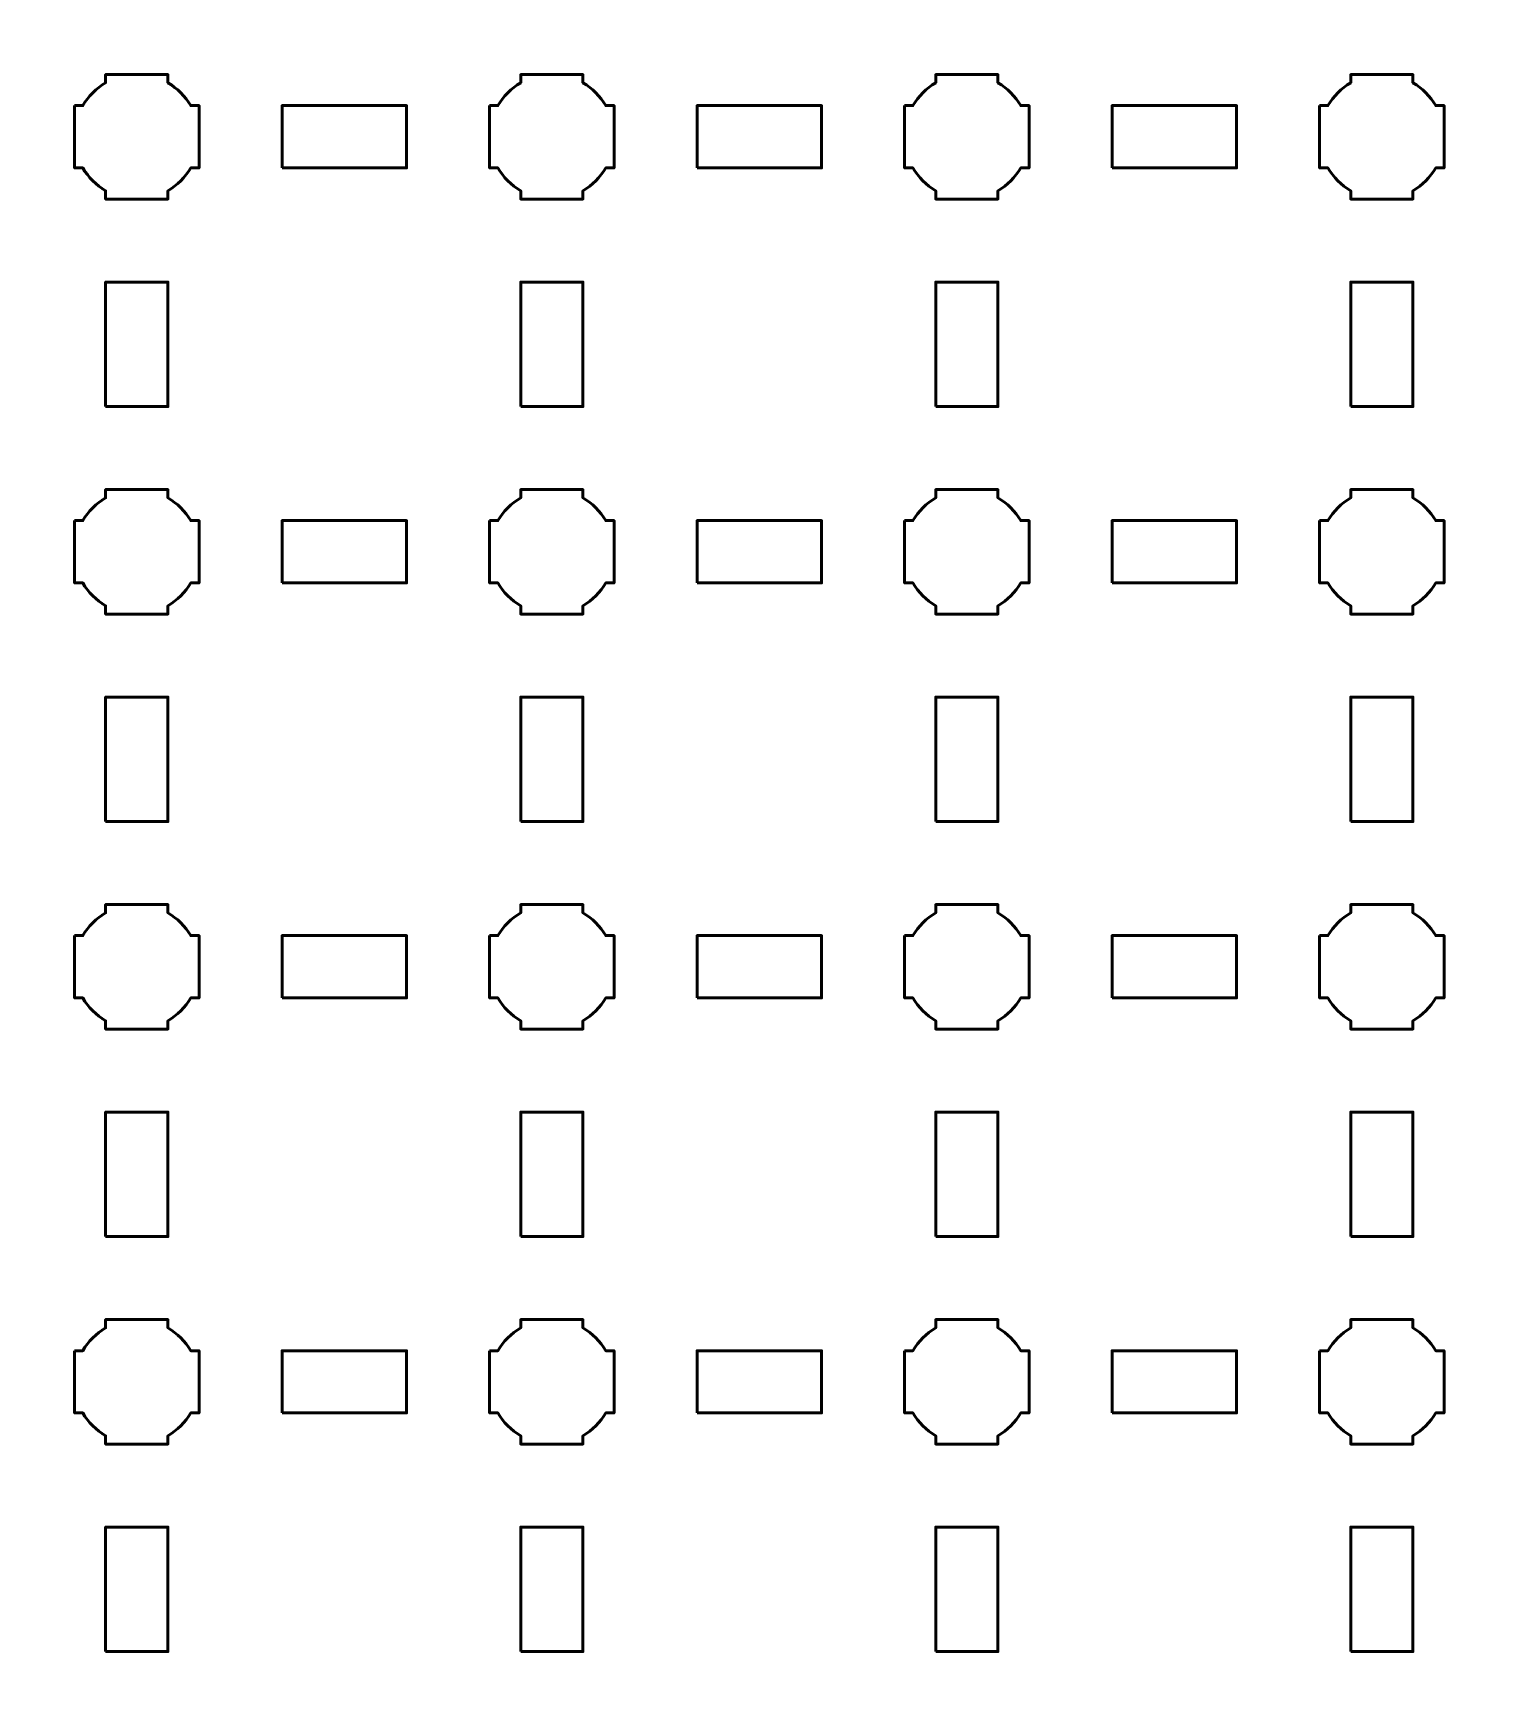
# Model space of a CAD drawing. Header units: centimetres. Extents: x -40.1 to 19.1, y -44.5 to 14.8.
# Drawn here: x -26 to -18.95, y -37.3 to -29.35 of the extents above; entities that cross this region are included whole.
import ezdxf

# ---------------------------------------------------------------- set-up
doc = ezdxf.new("R2010")
doc.units = ezdxf.units.CM
doc.header["$MEASUREMENT"] = 0
doc.layers.add('Layer 1', color=7, linetype='Continuous')

msp = doc.modelspace()

# ---------------------------------------------------------------- linework, layer by layer
at = {"layer": 'Layer 1', "color": 250, "lineweight": 53}
for points in [[(-24.8, -30), (-24.2, -30), (-24.2, -29.7), (-24.8, -29.7), (-24.8, -30)], [(-22.8, -30), (-22.2, -30), (-22.2, -29.7), (-22.8, -29.7), (-22.8, -30)], [(-20.8, -30), (-20.2, -30), (-20.2, -29.7), (-20.8, -29.7), (-20.8, -30)], [(-25.65, -31.15), (-25.35, -31.15), (-25.35, -30.55), (-25.65, -30.55), (-25.65, -31.15)], [(-23.65, -31.15), (-23.35, -31.15), (-23.35, -30.55), (-23.65, -30.55), (-23.65, -31.15)], [(-21.65, -31.15), (-21.35, -31.15), (-21.35, -30.55), (-21.65, -30.55), (-21.65, -31.15)], [(-19.65, -31.15), (-19.35, -31.15), (-19.35, -30.55), (-19.65, -30.55), (-19.65, -31.15)], [(-24.8, -32), (-24.2, -32), (-24.2, -31.7), (-24.8, -31.7), (-24.8, -32)], [(-22.8, -32), (-22.2, -32), (-22.2, -31.7), (-22.8, -31.7), (-22.8, -32)], [(-20.8, -32), (-20.2, -32), (-20.2, -31.7), (-20.8, -31.7), (-20.8, -32)], [(-25.65, -33.15), (-25.35, -33.15), (-25.35, -32.55), (-25.65, -32.55), (-25.65, -33.15)], [(-23.65, -33.15), (-23.35, -33.15), (-23.35, -32.55), (-23.65, -32.55), (-23.65, -33.15)], [(-21.65, -33.15), (-21.35, -33.15), (-21.35, -32.55), (-21.65, -32.55), (-21.65, -33.15)], [(-19.65, -33.15), (-19.35, -33.15), (-19.35, -32.55), (-19.65, -32.55), (-19.65, -33.15)], [(-24.8, -34), (-24.2, -34), (-24.2, -33.7), (-24.8, -33.7), (-24.8, -34)], [(-22.8, -34), (-22.2, -34), (-22.2, -33.7), (-22.8, -33.7), (-22.8, -34)], [(-20.8, -34), (-20.2, -34), (-20.2, -33.7), (-20.8, -33.7), (-20.8, -34)], [(-25.65, -35.15), (-25.35, -35.15), (-25.35, -34.55), (-25.65, -34.55), (-25.65, -35.15)], [(-23.65, -35.15), (-23.35, -35.15), (-23.35, -34.55), (-23.65, -34.55), (-23.65, -35.15)], [(-21.65, -35.15), (-21.35, -35.15), (-21.35, -34.55), (-21.65, -34.55), (-21.65, -35.15)], [(-19.65, -35.15), (-19.35, -35.15), (-19.35, -34.55), (-19.65, -34.55), (-19.65, -35.15)], [(-24.8, -36), (-24.2, -36), (-24.2, -35.7), (-24.8, -35.7), (-24.8, -36)], [(-22.8, -36), (-22.2, -36), (-22.2, -35.7), (-22.8, -35.7), (-22.8, -36)], [(-20.8, -36), (-20.2, -36), (-20.2, -35.7), (-20.8, -35.7), (-20.8, -36)], [(-25.65, -37.15), (-25.35, -37.15), (-25.35, -36.55), (-25.65, -36.55), (-25.65, -37.15)], [(-23.65, -37.15), (-23.35, -37.15), (-23.35, -36.55), (-23.65, -36.55), (-23.65, -37.15)], [(-21.65, -37.15), (-21.35, -37.15), (-21.35, -36.55), (-21.65, -36.55), (-21.65, -37.15)], [(-19.65, -37.15), (-19.35, -37.15), (-19.35, -36.55), (-19.65, -36.55), (-19.65, -37.15)]]:
    msp.add_lwpolyline(points, close=True, dxfattribs=at)
msp.add_open_spline([(-40.15, -44), (-40.15, -44), (-40.15, 14.3), (-40.15, 14.3), (-40.15, 14.3), (-40.15, 14.57609), (-39.92609, 14.8), (-39.65, 14.8), (-39.65, 14.8), (-39.65, 14.8), (18.65, 14.8), (18.65, 14.8), (18.65, 14.8), (18.92609, 14.8), (19.15, 14.57609), (19.15, 14.3), (19.15, 14.3), (19.15, 14.3), (19.15, -44), (19.15, -44), (19.15, -44), (19.15, -44.27609), (18.92609, -44.5), (18.65, -44.5), (18.65, -44.5), (18.65, -44.5), (-39.65, -44.5), (-39.65, -44.5), (-39.65, -44.5), (-39.92609, -44.5), (-40.15, -44.27609), (-40.15, -44)], degree=3, knots=[0, 0, 0, 0, 0.125, 0.125, 0.125, 0.125, 0.25, 0.25, 0.25, 0.25, 0.375, 0.375, 0.375, 0.375, 0.5, 0.5, 0.5, 0.5, 0.625, 0.625, 0.625, 0.625, 0.75, 0.75, 0.75, 0.75, 0.875, 0.875, 0.875, 0.875, 1, 1, 1, 1], dxfattribs=at)
at = {"layer": 'Layer 1', "lineweight": 53}
for points in [[(-25.8, -29.7), (-25.8, -29.7), (-25.75985, -29.7), (-25.75985, -29.7), (-25.75985, -29.7), (-25.7335, -29.65447), (-25.69553, -29.6165), (-25.65, -29.59015), (-25.65, -29.59015), (-25.65, -29.59015), (-25.65, -29.55), (-25.65, -29.55), (-25.65, -29.55), (-25.65, -29.55), (-25.5, -29.55), (-25.5, -29.55), (-25.5, -29.55), (-25.5, -29.55), (-25.35, -29.55), (-25.35, -29.55), (-25.35, -29.55), (-25.35, -29.55), (-25.35, -29.59015), (-25.35, -29.59015), (-25.35, -29.59015), (-25.30447, -29.6165), (-25.2665, -29.65447), (-25.24015, -29.7), (-25.24015, -29.7), (-25.24015, -29.7), (-25.2, -29.7), (-25.2, -29.7), (-25.2, -29.7), (-25.2, -29.7), (-25.2, -29.85), (-25.2, -29.85), (-25.2, -29.85), (-25.2, -29.85), (-25.2, -30), (-25.2, -30), (-25.2, -30), (-25.2, -30), (-25.24015, -30), (-25.24015, -30), (-25.24015, -30), (-25.2665, -30.04553), (-25.30447, -30.0835), (-25.35, -30.10985), (-25.35, -30.10985), (-25.35, -30.10985), (-25.35, -30.15), (-25.35, -30.15), (-25.35, -30.15), (-25.35, -30.15), (-25.5, -30.15), (-25.5, -30.15), (-25.5, -30.15), (-25.5, -30.15), (-25.65, -30.15), (-25.65, -30.15), (-25.65, -30.15), (-25.65, -30.15), (-25.65, -30.10985), (-25.65, -30.10985), (-25.65, -30.10985), (-25.69553, -30.0835), (-25.7335, -30.04553), (-25.75985, -30), (-25.75985, -30), (-25.75985, -30), (-25.8, -30), (-25.8, -30), (-25.8, -30), (-25.8, -30), (-25.8, -29.85), (-25.8, -29.85), (-25.8, -29.85), (-25.8, -29.85), (-25.8, -29.7), (-25.8, -29.7)], [(-23.8, -29.7), (-23.8, -29.7), (-23.75985, -29.7), (-23.75985, -29.7), (-23.75985, -29.7), (-23.7335, -29.65447), (-23.69553, -29.6165), (-23.65, -29.59015), (-23.65, -29.59015), (-23.65, -29.59015), (-23.65, -29.55), (-23.65, -29.55), (-23.65, -29.55), (-23.65, -29.55), (-23.5, -29.55), (-23.5, -29.55), (-23.5, -29.55), (-23.5, -29.55), (-23.35, -29.55), (-23.35, -29.55), (-23.35, -29.55), (-23.35, -29.55), (-23.35, -29.59015), (-23.35, -29.59015), (-23.35, -29.59015), (-23.30447, -29.6165), (-23.2665, -29.65447), (-23.24015, -29.7), (-23.24015, -29.7), (-23.24015, -29.7), (-23.2, -29.7), (-23.2, -29.7), (-23.2, -29.7), (-23.2, -29.7), (-23.2, -29.85), (-23.2, -29.85), (-23.2, -29.85), (-23.2, -29.85), (-23.2, -30), (-23.2, -30), (-23.2, -30), (-23.2, -30), (-23.24015, -30), (-23.24015, -30), (-23.24015, -30), (-23.2665, -30.04553), (-23.30447, -30.0835), (-23.35, -30.10985), (-23.35, -30.10985), (-23.35, -30.10985), (-23.35, -30.15), (-23.35, -30.15), (-23.35, -30.15), (-23.35, -30.15), (-23.5, -30.15), (-23.5, -30.15), (-23.5, -30.15), (-23.5, -30.15), (-23.65, -30.15), (-23.65, -30.15), (-23.65, -30.15), (-23.65, -30.15), (-23.65, -30.10985), (-23.65, -30.10985), (-23.65, -30.10985), (-23.69553, -30.0835), (-23.7335, -30.04553), (-23.75985, -30), (-23.75985, -30), (-23.75985, -30), (-23.8, -30), (-23.8, -30), (-23.8, -30), (-23.8, -30), (-23.8, -29.85), (-23.8, -29.85), (-23.8, -29.85), (-23.8, -29.85), (-23.8, -29.7), (-23.8, -29.7)], [(-21.8, -29.7), (-21.8, -29.7), (-21.75985, -29.7), (-21.75985, -29.7), (-21.75985, -29.7), (-21.7335, -29.65447), (-21.69553, -29.6165), (-21.65, -29.59015), (-21.65, -29.59015), (-21.65, -29.59015), (-21.65, -29.55), (-21.65, -29.55), (-21.65, -29.55), (-21.65, -29.55), (-21.5, -29.55), (-21.5, -29.55), (-21.5, -29.55), (-21.5, -29.55), (-21.35, -29.55), (-21.35, -29.55), (-21.35, -29.55), (-21.35, -29.55), (-21.35, -29.59015), (-21.35, -29.59015), (-21.35, -29.59015), (-21.30447, -29.6165), (-21.2665, -29.65447), (-21.24015, -29.7), (-21.24015, -29.7), (-21.24015, -29.7), (-21.2, -29.7), (-21.2, -29.7), (-21.2, -29.7), (-21.2, -29.7), (-21.2, -29.85), (-21.2, -29.85), (-21.2, -29.85), (-21.2, -29.85), (-21.2, -30), (-21.2, -30), (-21.2, -30), (-21.2, -30), (-21.24015, -30), (-21.24015, -30), (-21.24015, -30), (-21.2665, -30.04553), (-21.30447, -30.0835), (-21.35, -30.10985), (-21.35, -30.10985), (-21.35, -30.10985), (-21.35, -30.15), (-21.35, -30.15), (-21.35, -30.15), (-21.35, -30.15), (-21.5, -30.15), (-21.5, -30.15), (-21.5, -30.15), (-21.5, -30.15), (-21.65, -30.15), (-21.65, -30.15), (-21.65, -30.15), (-21.65, -30.15), (-21.65, -30.10985), (-21.65, -30.10985), (-21.65, -30.10985), (-21.69553, -30.0835), (-21.7335, -30.04553), (-21.75985, -30), (-21.75985, -30), (-21.75985, -30), (-21.8, -30), (-21.8, -30), (-21.8, -30), (-21.8, -30), (-21.8, -29.85), (-21.8, -29.85), (-21.8, -29.85), (-21.8, -29.85), (-21.8, -29.7), (-21.8, -29.7)], [(-19.8, -29.7), (-19.8, -29.7), (-19.75985, -29.7), (-19.75985, -29.7), (-19.75985, -29.7), (-19.7335, -29.65447), (-19.69553, -29.6165), (-19.65, -29.59015), (-19.65, -29.59015), (-19.65, -29.59015), (-19.65, -29.55), (-19.65, -29.55), (-19.65, -29.55), (-19.65, -29.55), (-19.5, -29.55), (-19.5, -29.55), (-19.5, -29.55), (-19.5, -29.55), (-19.35, -29.55), (-19.35, -29.55), (-19.35, -29.55), (-19.35, -29.55), (-19.35, -29.59015), (-19.35, -29.59015), (-19.35, -29.59015), (-19.30447, -29.6165), (-19.2665, -29.65447), (-19.24015, -29.7), (-19.24015, -29.7), (-19.24015, -29.7), (-19.2, -29.7), (-19.2, -29.7), (-19.2, -29.7), (-19.2, -29.7), (-19.2, -29.85), (-19.2, -29.85), (-19.2, -29.85), (-19.2, -29.85), (-19.2, -30), (-19.2, -30), (-19.2, -30), (-19.2, -30), (-19.24015, -30), (-19.24015, -30), (-19.24015, -30), (-19.2665, -30.04553), (-19.30447, -30.0835), (-19.35, -30.10985), (-19.35, -30.10985), (-19.35, -30.10985), (-19.35, -30.15), (-19.35, -30.15), (-19.35, -30.15), (-19.35, -30.15), (-19.5, -30.15), (-19.5, -30.15), (-19.5, -30.15), (-19.5, -30.15), (-19.65, -30.15), (-19.65, -30.15), (-19.65, -30.15), (-19.65, -30.15), (-19.65, -30.10985), (-19.65, -30.10985), (-19.65, -30.10985), (-19.69553, -30.0835), (-19.7335, -30.04553), (-19.75985, -30), (-19.75985, -30), (-19.75985, -30), (-19.8, -30), (-19.8, -30), (-19.8, -30), (-19.8, -30), (-19.8, -29.85), (-19.8, -29.85), (-19.8, -29.85), (-19.8, -29.85), (-19.8, -29.7), (-19.8, -29.7)], [(-25.8, -31.7), (-25.8, -31.7), (-25.75985, -31.7), (-25.75985, -31.7), (-25.75985, -31.7), (-25.7335, -31.65447), (-25.69553, -31.6165), (-25.65, -31.59015), (-25.65, -31.59015), (-25.65, -31.59015), (-25.65, -31.55), (-25.65, -31.55), (-25.65, -31.55), (-25.65, -31.55), (-25.5, -31.55), (-25.5, -31.55), (-25.5, -31.55), (-25.5, -31.55), (-25.35, -31.55), (-25.35, -31.55), (-25.35, -31.55), (-25.35, -31.55), (-25.35, -31.59015), (-25.35, -31.59015), (-25.35, -31.59015), (-25.30447, -31.6165), (-25.2665, -31.65447), (-25.24015, -31.7), (-25.24015, -31.7), (-25.24015, -31.7), (-25.2, -31.7), (-25.2, -31.7), (-25.2, -31.7), (-25.2, -31.7), (-25.2, -31.85), (-25.2, -31.85), (-25.2, -31.85), (-25.2, -31.85), (-25.2, -32), (-25.2, -32), (-25.2, -32), (-25.2, -32), (-25.24015, -32), (-25.24015, -32), (-25.24015, -32), (-25.2665, -32.04553), (-25.30447, -32.0835), (-25.35, -32.10985), (-25.35, -32.10985), (-25.35, -32.10985), (-25.35, -32.15), (-25.35, -32.15), (-25.35, -32.15), (-25.35, -32.15), (-25.5, -32.15), (-25.5, -32.15), (-25.5, -32.15), (-25.5, -32.15), (-25.65, -32.15), (-25.65, -32.15), (-25.65, -32.15), (-25.65, -32.15), (-25.65, -32.10985), (-25.65, -32.10985), (-25.65, -32.10985), (-25.69553, -32.0835), (-25.7335, -32.04553), (-25.75985, -32), (-25.75985, -32), (-25.75985, -32), (-25.8, -32), (-25.8, -32), (-25.8, -32), (-25.8, -32), (-25.8, -31.85), (-25.8, -31.85), (-25.8, -31.85), (-25.8, -31.85), (-25.8, -31.7), (-25.8, -31.7)], [(-23.8, -31.7), (-23.8, -31.7), (-23.75985, -31.7), (-23.75985, -31.7), (-23.75985, -31.7), (-23.7335, -31.65447), (-23.69553, -31.6165), (-23.65, -31.59015), (-23.65, -31.59015), (-23.65, -31.59015), (-23.65, -31.55), (-23.65, -31.55), (-23.65, -31.55), (-23.65, -31.55), (-23.5, -31.55), (-23.5, -31.55), (-23.5, -31.55), (-23.5, -31.55), (-23.35, -31.55), (-23.35, -31.55), (-23.35, -31.55), (-23.35, -31.55), (-23.35, -31.59015), (-23.35, -31.59015), (-23.35, -31.59015), (-23.30447, -31.6165), (-23.2665, -31.65447), (-23.24015, -31.7), (-23.24015, -31.7), (-23.24015, -31.7), (-23.2, -31.7), (-23.2, -31.7), (-23.2, -31.7), (-23.2, -31.7), (-23.2, -31.85), (-23.2, -31.85), (-23.2, -31.85), (-23.2, -31.85), (-23.2, -32), (-23.2, -32), (-23.2, -32), (-23.2, -32), (-23.24015, -32), (-23.24015, -32), (-23.24015, -32), (-23.2665, -32.04553), (-23.30447, -32.0835), (-23.35, -32.10985), (-23.35, -32.10985), (-23.35, -32.10985), (-23.35, -32.15), (-23.35, -32.15), (-23.35, -32.15), (-23.35, -32.15), (-23.5, -32.15), (-23.5, -32.15), (-23.5, -32.15), (-23.5, -32.15), (-23.65, -32.15), (-23.65, -32.15), (-23.65, -32.15), (-23.65, -32.15), (-23.65, -32.10985), (-23.65, -32.10985), (-23.65, -32.10985), (-23.69553, -32.0835), (-23.7335, -32.04553), (-23.75985, -32), (-23.75985, -32), (-23.75985, -32), (-23.8, -32), (-23.8, -32), (-23.8, -32), (-23.8, -32), (-23.8, -31.85), (-23.8, -31.85), (-23.8, -31.85), (-23.8, -31.85), (-23.8, -31.7), (-23.8, -31.7)], [(-21.8, -31.7), (-21.8, -31.7), (-21.75985, -31.7), (-21.75985, -31.7), (-21.75985, -31.7), (-21.7335, -31.65447), (-21.69553, -31.6165), (-21.65, -31.59015), (-21.65, -31.59015), (-21.65, -31.59015), (-21.65, -31.55), (-21.65, -31.55), (-21.65, -31.55), (-21.65, -31.55), (-21.5, -31.55), (-21.5, -31.55), (-21.5, -31.55), (-21.5, -31.55), (-21.35, -31.55), (-21.35, -31.55), (-21.35, -31.55), (-21.35, -31.55), (-21.35, -31.59015), (-21.35, -31.59015), (-21.35, -31.59015), (-21.30447, -31.6165), (-21.2665, -31.65447), (-21.24015, -31.7), (-21.24015, -31.7), (-21.24015, -31.7), (-21.2, -31.7), (-21.2, -31.7), (-21.2, -31.7), (-21.2, -31.7), (-21.2, -31.85), (-21.2, -31.85), (-21.2, -31.85), (-21.2, -31.85), (-21.2, -32), (-21.2, -32), (-21.2, -32), (-21.2, -32), (-21.24015, -32), (-21.24015, -32), (-21.24015, -32), (-21.2665, -32.04553), (-21.30447, -32.0835), (-21.35, -32.10985), (-21.35, -32.10985), (-21.35, -32.10985), (-21.35, -32.15), (-21.35, -32.15), (-21.35, -32.15), (-21.35, -32.15), (-21.5, -32.15), (-21.5, -32.15), (-21.5, -32.15), (-21.5, -32.15), (-21.65, -32.15), (-21.65, -32.15), (-21.65, -32.15), (-21.65, -32.15), (-21.65, -32.10985), (-21.65, -32.10985), (-21.65, -32.10985), (-21.69553, -32.0835), (-21.7335, -32.04553), (-21.75985, -32), (-21.75985, -32), (-21.75985, -32), (-21.8, -32), (-21.8, -32), (-21.8, -32), (-21.8, -32), (-21.8, -31.85), (-21.8, -31.85), (-21.8, -31.85), (-21.8, -31.85), (-21.8, -31.7), (-21.8, -31.7)], [(-19.8, -31.7), (-19.8, -31.7), (-19.75985, -31.7), (-19.75985, -31.7), (-19.75985, -31.7), (-19.7335, -31.65447), (-19.69553, -31.6165), (-19.65, -31.59015), (-19.65, -31.59015), (-19.65, -31.59015), (-19.65, -31.55), (-19.65, -31.55), (-19.65, -31.55), (-19.65, -31.55), (-19.5, -31.55), (-19.5, -31.55), (-19.5, -31.55), (-19.5, -31.55), (-19.35, -31.55), (-19.35, -31.55), (-19.35, -31.55), (-19.35, -31.55), (-19.35, -31.59015), (-19.35, -31.59015), (-19.35, -31.59015), (-19.30447, -31.6165), (-19.2665, -31.65447), (-19.24015, -31.7), (-19.24015, -31.7), (-19.24015, -31.7), (-19.2, -31.7), (-19.2, -31.7), (-19.2, -31.7), (-19.2, -31.7), (-19.2, -31.85), (-19.2, -31.85), (-19.2, -31.85), (-19.2, -31.85), (-19.2, -32), (-19.2, -32), (-19.2, -32), (-19.2, -32), (-19.24015, -32), (-19.24015, -32), (-19.24015, -32), (-19.2665, -32.04553), (-19.30447, -32.0835), (-19.35, -32.10985), (-19.35, -32.10985), (-19.35, -32.10985), (-19.35, -32.15), (-19.35, -32.15), (-19.35, -32.15), (-19.35, -32.15), (-19.5, -32.15), (-19.5, -32.15), (-19.5, -32.15), (-19.5, -32.15), (-19.65, -32.15), (-19.65, -32.15), (-19.65, -32.15), (-19.65, -32.15), (-19.65, -32.10985), (-19.65, -32.10985), (-19.65, -32.10985), (-19.69553, -32.0835), (-19.7335, -32.04553), (-19.75985, -32), (-19.75985, -32), (-19.75985, -32), (-19.8, -32), (-19.8, -32), (-19.8, -32), (-19.8, -32), (-19.8, -31.85), (-19.8, -31.85), (-19.8, -31.85), (-19.8, -31.85), (-19.8, -31.7), (-19.8, -31.7)], [(-25.8, -33.7), (-25.8, -33.7), (-25.75985, -33.7), (-25.75985, -33.7), (-25.75985, -33.7), (-25.7335, -33.65447), (-25.69553, -33.6165), (-25.65, -33.59015), (-25.65, -33.59015), (-25.65, -33.59015), (-25.65, -33.55), (-25.65, -33.55), (-25.65, -33.55), (-25.65, -33.55), (-25.5, -33.55), (-25.5, -33.55), (-25.5, -33.55), (-25.5, -33.55), (-25.35, -33.55), (-25.35, -33.55), (-25.35, -33.55), (-25.35, -33.55), (-25.35, -33.59015), (-25.35, -33.59015), (-25.35, -33.59015), (-25.30447, -33.6165), (-25.2665, -33.65447), (-25.24015, -33.7), (-25.24015, -33.7), (-25.24015, -33.7), (-25.2, -33.7), (-25.2, -33.7), (-25.2, -33.7), (-25.2, -33.7), (-25.2, -33.85), (-25.2, -33.85), (-25.2, -33.85), (-25.2, -33.85), (-25.2, -34), (-25.2, -34), (-25.2, -34), (-25.2, -34), (-25.24015, -34), (-25.24015, -34), (-25.24015, -34), (-25.2665, -34.04553), (-25.30447, -34.0835), (-25.35, -34.10985), (-25.35, -34.10985), (-25.35, -34.10985), (-25.35, -34.15), (-25.35, -34.15), (-25.35, -34.15), (-25.35, -34.15), (-25.5, -34.15), (-25.5, -34.15), (-25.5, -34.15), (-25.5, -34.15), (-25.65, -34.15), (-25.65, -34.15), (-25.65, -34.15), (-25.65, -34.15), (-25.65, -34.10985), (-25.65, -34.10985), (-25.65, -34.10985), (-25.69553, -34.0835), (-25.7335, -34.04553), (-25.75985, -34), (-25.75985, -34), (-25.75985, -34), (-25.8, -34), (-25.8, -34), (-25.8, -34), (-25.8, -34), (-25.8, -33.85), (-25.8, -33.85), (-25.8, -33.85), (-25.8, -33.85), (-25.8, -33.7), (-25.8, -33.7)], [(-23.8, -33.7), (-23.8, -33.7), (-23.75985, -33.7), (-23.75985, -33.7), (-23.75985, -33.7), (-23.7335, -33.65447), (-23.69553, -33.6165), (-23.65, -33.59015), (-23.65, -33.59015), (-23.65, -33.59015), (-23.65, -33.55), (-23.65, -33.55), (-23.65, -33.55), (-23.65, -33.55), (-23.5, -33.55), (-23.5, -33.55), (-23.5, -33.55), (-23.5, -33.55), (-23.35, -33.55), (-23.35, -33.55), (-23.35, -33.55), (-23.35, -33.55), (-23.35, -33.59015), (-23.35, -33.59015), (-23.35, -33.59015), (-23.30447, -33.6165), (-23.2665, -33.65447), (-23.24015, -33.7), (-23.24015, -33.7), (-23.24015, -33.7), (-23.2, -33.7), (-23.2, -33.7), (-23.2, -33.7), (-23.2, -33.7), (-23.2, -33.85), (-23.2, -33.85), (-23.2, -33.85), (-23.2, -33.85), (-23.2, -34), (-23.2, -34), (-23.2, -34), (-23.2, -34), (-23.24015, -34), (-23.24015, -34), (-23.24015, -34), (-23.2665, -34.04553), (-23.30447, -34.0835), (-23.35, -34.10985), (-23.35, -34.10985), (-23.35, -34.10985), (-23.35, -34.15), (-23.35, -34.15), (-23.35, -34.15), (-23.35, -34.15), (-23.5, -34.15), (-23.5, -34.15), (-23.5, -34.15), (-23.5, -34.15), (-23.65, -34.15), (-23.65, -34.15), (-23.65, -34.15), (-23.65, -34.15), (-23.65, -34.10985), (-23.65, -34.10985), (-23.65, -34.10985), (-23.69553, -34.0835), (-23.7335, -34.04553), (-23.75985, -34), (-23.75985, -34), (-23.75985, -34), (-23.8, -34), (-23.8, -34), (-23.8, -34), (-23.8, -34), (-23.8, -33.85), (-23.8, -33.85), (-23.8, -33.85), (-23.8, -33.85), (-23.8, -33.7), (-23.8, -33.7)], [(-21.8, -33.7), (-21.8, -33.7), (-21.75985, -33.7), (-21.75985, -33.7), (-21.75985, -33.7), (-21.7335, -33.65447), (-21.69553, -33.6165), (-21.65, -33.59015), (-21.65, -33.59015), (-21.65, -33.59015), (-21.65, -33.55), (-21.65, -33.55), (-21.65, -33.55), (-21.65, -33.55), (-21.5, -33.55), (-21.5, -33.55), (-21.5, -33.55), (-21.5, -33.55), (-21.35, -33.55), (-21.35, -33.55), (-21.35, -33.55), (-21.35, -33.55), (-21.35, -33.59015), (-21.35, -33.59015), (-21.35, -33.59015), (-21.30447, -33.6165), (-21.2665, -33.65447), (-21.24015, -33.7), (-21.24015, -33.7), (-21.24015, -33.7), (-21.2, -33.7), (-21.2, -33.7), (-21.2, -33.7), (-21.2, -33.7), (-21.2, -33.85), (-21.2, -33.85), (-21.2, -33.85), (-21.2, -33.85), (-21.2, -34), (-21.2, -34), (-21.2, -34), (-21.2, -34), (-21.24015, -34), (-21.24015, -34), (-21.24015, -34), (-21.2665, -34.04553), (-21.30447, -34.0835), (-21.35, -34.10985), (-21.35, -34.10985), (-21.35, -34.10985), (-21.35, -34.15), (-21.35, -34.15), (-21.35, -34.15), (-21.35, -34.15), (-21.5, -34.15), (-21.5, -34.15), (-21.5, -34.15), (-21.5, -34.15), (-21.65, -34.15), (-21.65, -34.15), (-21.65, -34.15), (-21.65, -34.15), (-21.65, -34.10985), (-21.65, -34.10985), (-21.65, -34.10985), (-21.69553, -34.0835), (-21.7335, -34.04553), (-21.75985, -34), (-21.75985, -34), (-21.75985, -34), (-21.8, -34), (-21.8, -34), (-21.8, -34), (-21.8, -34), (-21.8, -33.85), (-21.8, -33.85), (-21.8, -33.85), (-21.8, -33.85), (-21.8, -33.7), (-21.8, -33.7)], [(-19.8, -33.7), (-19.8, -33.7), (-19.75985, -33.7), (-19.75985, -33.7), (-19.75985, -33.7), (-19.7335, -33.65447), (-19.69553, -33.6165), (-19.65, -33.59015), (-19.65, -33.59015), (-19.65, -33.59015), (-19.65, -33.55), (-19.65, -33.55), (-19.65, -33.55), (-19.65, -33.55), (-19.5, -33.55), (-19.5, -33.55), (-19.5, -33.55), (-19.5, -33.55), (-19.35, -33.55), (-19.35, -33.55), (-19.35, -33.55), (-19.35, -33.55), (-19.35, -33.59015), (-19.35, -33.59015), (-19.35, -33.59015), (-19.30447, -33.6165), (-19.2665, -33.65447), (-19.24015, -33.7), (-19.24015, -33.7), (-19.24015, -33.7), (-19.2, -33.7), (-19.2, -33.7), (-19.2, -33.7), (-19.2, -33.7), (-19.2, -33.85), (-19.2, -33.85), (-19.2, -33.85), (-19.2, -33.85), (-19.2, -34), (-19.2, -34), (-19.2, -34), (-19.2, -34), (-19.24015, -34), (-19.24015, -34), (-19.24015, -34), (-19.2665, -34.04553), (-19.30447, -34.0835), (-19.35, -34.10985), (-19.35, -34.10985), (-19.35, -34.10985), (-19.35, -34.15), (-19.35, -34.15), (-19.35, -34.15), (-19.35, -34.15), (-19.5, -34.15), (-19.5, -34.15), (-19.5, -34.15), (-19.5, -34.15), (-19.65, -34.15), (-19.65, -34.15), (-19.65, -34.15), (-19.65, -34.15), (-19.65, -34.10985), (-19.65, -34.10985), (-19.65, -34.10985), (-19.69553, -34.0835), (-19.7335, -34.04553), (-19.75985, -34), (-19.75985, -34), (-19.75985, -34), (-19.8, -34), (-19.8, -34), (-19.8, -34), (-19.8, -34), (-19.8, -33.85), (-19.8, -33.85), (-19.8, -33.85), (-19.8, -33.85), (-19.8, -33.7), (-19.8, -33.7)], [(-25.8, -35.7), (-25.8, -35.7), (-25.75985, -35.7), (-25.75985, -35.7), (-25.75985, -35.7), (-25.7335, -35.65447), (-25.69553, -35.6165), (-25.65, -35.59015), (-25.65, -35.59015), (-25.65, -35.59015), (-25.65, -35.55), (-25.65, -35.55), (-25.65, -35.55), (-25.65, -35.55), (-25.5, -35.55), (-25.5, -35.55), (-25.5, -35.55), (-25.5, -35.55), (-25.35, -35.55), (-25.35, -35.55), (-25.35, -35.55), (-25.35, -35.55), (-25.35, -35.59015), (-25.35, -35.59015), (-25.35, -35.59015), (-25.30447, -35.6165), (-25.2665, -35.65447), (-25.24015, -35.7), (-25.24015, -35.7), (-25.24015, -35.7), (-25.2, -35.7), (-25.2, -35.7), (-25.2, -35.7), (-25.2, -35.7), (-25.2, -35.85), (-25.2, -35.85), (-25.2, -35.85), (-25.2, -35.85), (-25.2, -36), (-25.2, -36), (-25.2, -36), (-25.2, -36), (-25.24015, -36), (-25.24015, -36), (-25.24015, -36), (-25.2665, -36.04553), (-25.30447, -36.0835), (-25.35, -36.10985), (-25.35, -36.10985), (-25.35, -36.10985), (-25.35, -36.15), (-25.35, -36.15), (-25.35, -36.15), (-25.35, -36.15), (-25.5, -36.15), (-25.5, -36.15), (-25.5, -36.15), (-25.5, -36.15), (-25.65, -36.15), (-25.65, -36.15), (-25.65, -36.15), (-25.65, -36.15), (-25.65, -36.10985), (-25.65, -36.10985), (-25.65, -36.10985), (-25.69553, -36.0835), (-25.7335, -36.04553), (-25.75985, -36), (-25.75985, -36), (-25.75985, -36), (-25.8, -36), (-25.8, -36), (-25.8, -36), (-25.8, -36), (-25.8, -35.85), (-25.8, -35.85), (-25.8, -35.85), (-25.8, -35.85), (-25.8, -35.7), (-25.8, -35.7)], [(-23.8, -35.7), (-23.8, -35.7), (-23.75985, -35.7), (-23.75985, -35.7), (-23.75985, -35.7), (-23.7335, -35.65447), (-23.69553, -35.6165), (-23.65, -35.59015), (-23.65, -35.59015), (-23.65, -35.59015), (-23.65, -35.55), (-23.65, -35.55), (-23.65, -35.55), (-23.65, -35.55), (-23.5, -35.55), (-23.5, -35.55), (-23.5, -35.55), (-23.5, -35.55), (-23.35, -35.55), (-23.35, -35.55), (-23.35, -35.55), (-23.35, -35.55), (-23.35, -35.59015), (-23.35, -35.59015), (-23.35, -35.59015), (-23.30447, -35.6165), (-23.2665, -35.65447), (-23.24015, -35.7), (-23.24015, -35.7), (-23.24015, -35.7), (-23.2, -35.7), (-23.2, -35.7), (-23.2, -35.7), (-23.2, -35.7), (-23.2, -35.85), (-23.2, -35.85), (-23.2, -35.85), (-23.2, -35.85), (-23.2, -36), (-23.2, -36), (-23.2, -36), (-23.2, -36), (-23.24015, -36), (-23.24015, -36), (-23.24015, -36), (-23.2665, -36.04553), (-23.30447, -36.0835), (-23.35, -36.10985), (-23.35, -36.10985), (-23.35, -36.10985), (-23.35, -36.15), (-23.35, -36.15), (-23.35, -36.15), (-23.35, -36.15), (-23.5, -36.15), (-23.5, -36.15), (-23.5, -36.15), (-23.5, -36.15), (-23.65, -36.15), (-23.65, -36.15), (-23.65, -36.15), (-23.65, -36.15), (-23.65, -36.10985), (-23.65, -36.10985), (-23.65, -36.10985), (-23.69553, -36.0835), (-23.7335, -36.04553), (-23.75985, -36), (-23.75985, -36), (-23.75985, -36), (-23.8, -36), (-23.8, -36), (-23.8, -36), (-23.8, -36), (-23.8, -35.85), (-23.8, -35.85), (-23.8, -35.85), (-23.8, -35.85), (-23.8, -35.7), (-23.8, -35.7)], [(-21.8, -35.7), (-21.8, -35.7), (-21.75985, -35.7), (-21.75985, -35.7), (-21.75985, -35.7), (-21.7335, -35.65447), (-21.69553, -35.6165), (-21.65, -35.59015), (-21.65, -35.59015), (-21.65, -35.59015), (-21.65, -35.55), (-21.65, -35.55), (-21.65, -35.55), (-21.65, -35.55), (-21.5, -35.55), (-21.5, -35.55), (-21.5, -35.55), (-21.5, -35.55), (-21.35, -35.55), (-21.35, -35.55), (-21.35, -35.55), (-21.35, -35.55), (-21.35, -35.59015), (-21.35, -35.59015), (-21.35, -35.59015), (-21.30447, -35.6165), (-21.2665, -35.65447), (-21.24015, -35.7), (-21.24015, -35.7), (-21.24015, -35.7), (-21.2, -35.7), (-21.2, -35.7), (-21.2, -35.7), (-21.2, -35.7), (-21.2, -35.85), (-21.2, -35.85), (-21.2, -35.85), (-21.2, -35.85), (-21.2, -36), (-21.2, -36), (-21.2, -36), (-21.2, -36), (-21.24015, -36), (-21.24015, -36), (-21.24015, -36), (-21.2665, -36.04553), (-21.30447, -36.0835), (-21.35, -36.10985), (-21.35, -36.10985), (-21.35, -36.10985), (-21.35, -36.15), (-21.35, -36.15), (-21.35, -36.15), (-21.35, -36.15), (-21.5, -36.15), (-21.5, -36.15), (-21.5, -36.15), (-21.5, -36.15), (-21.65, -36.15), (-21.65, -36.15), (-21.65, -36.15), (-21.65, -36.15), (-21.65, -36.10985), (-21.65, -36.10985), (-21.65, -36.10985), (-21.69553, -36.0835), (-21.7335, -36.04553), (-21.75985, -36), (-21.75985, -36), (-21.75985, -36), (-21.8, -36), (-21.8, -36), (-21.8, -36), (-21.8, -36), (-21.8, -35.85), (-21.8, -35.85), (-21.8, -35.85), (-21.8, -35.85), (-21.8, -35.7), (-21.8, -35.7)], [(-19.8, -35.7), (-19.8, -35.7), (-19.75985, -35.7), (-19.75985, -35.7), (-19.75985, -35.7), (-19.7335, -35.65447), (-19.69553, -35.6165), (-19.65, -35.59015), (-19.65, -35.59015), (-19.65, -35.59015), (-19.65, -35.55), (-19.65, -35.55), (-19.65, -35.55), (-19.65, -35.55), (-19.5, -35.55), (-19.5, -35.55), (-19.5, -35.55), (-19.5, -35.55), (-19.35, -35.55), (-19.35, -35.55), (-19.35, -35.55), (-19.35, -35.55), (-19.35, -35.59015), (-19.35, -35.59015), (-19.35, -35.59015), (-19.30447, -35.6165), (-19.2665, -35.65447), (-19.24015, -35.7), (-19.24015, -35.7), (-19.24015, -35.7), (-19.2, -35.7), (-19.2, -35.7), (-19.2, -35.7), (-19.2, -35.7), (-19.2, -35.85), (-19.2, -35.85), (-19.2, -35.85), (-19.2, -35.85), (-19.2, -36), (-19.2, -36), (-19.2, -36), (-19.2, -36), (-19.24015, -36), (-19.24015, -36), (-19.24015, -36), (-19.2665, -36.04553), (-19.30447, -36.0835), (-19.35, -36.10985), (-19.35, -36.10985), (-19.35, -36.10985), (-19.35, -36.15), (-19.35, -36.15), (-19.35, -36.15), (-19.35, -36.15), (-19.5, -36.15), (-19.5, -36.15), (-19.5, -36.15), (-19.5, -36.15), (-19.65, -36.15), (-19.65, -36.15), (-19.65, -36.15), (-19.65, -36.15), (-19.65, -36.10985), (-19.65, -36.10985), (-19.65, -36.10985), (-19.69553, -36.0835), (-19.7335, -36.04553), (-19.75985, -36), (-19.75985, -36), (-19.75985, -36), (-19.8, -36), (-19.8, -36), (-19.8, -36), (-19.8, -36), (-19.8, -35.85), (-19.8, -35.85), (-19.8, -35.85), (-19.8, -35.85), (-19.8, -35.7), (-19.8, -35.7)]]:
    msp.add_open_spline(points, degree=3, knots=[0, 0, 0, 0, 0.05, 0.05, 0.05, 0.05, 0.1, 0.1, 0.1, 0.1, 0.15, 0.15, 0.15, 0.15, 0.2, 0.2, 0.2, 0.2, 0.25, 0.25, 0.25, 0.25, 0.3, 0.3, 0.3, 0.3, 0.35, 0.35, 0.35, 0.35, 0.4, 0.4, 0.4, 0.4, 0.45, 0.45, 0.45, 0.45, 0.5, 0.5, 0.5, 0.5, 0.55, 0.55, 0.55, 0.55, 0.6, 0.6, 0.6, 0.6, 0.65, 0.65, 0.65, 0.65, 0.7, 0.7, 0.7, 0.7, 0.75, 0.75, 0.75, 0.75, 0.8, 0.8, 0.8, 0.8, 0.85, 0.85, 0.85, 0.85, 0.9, 0.9, 0.9, 0.9, 0.95, 0.95, 0.95, 0.95, 1, 1, 1, 1], dxfattribs=at)

doc.saveas('drawing.dxf')
